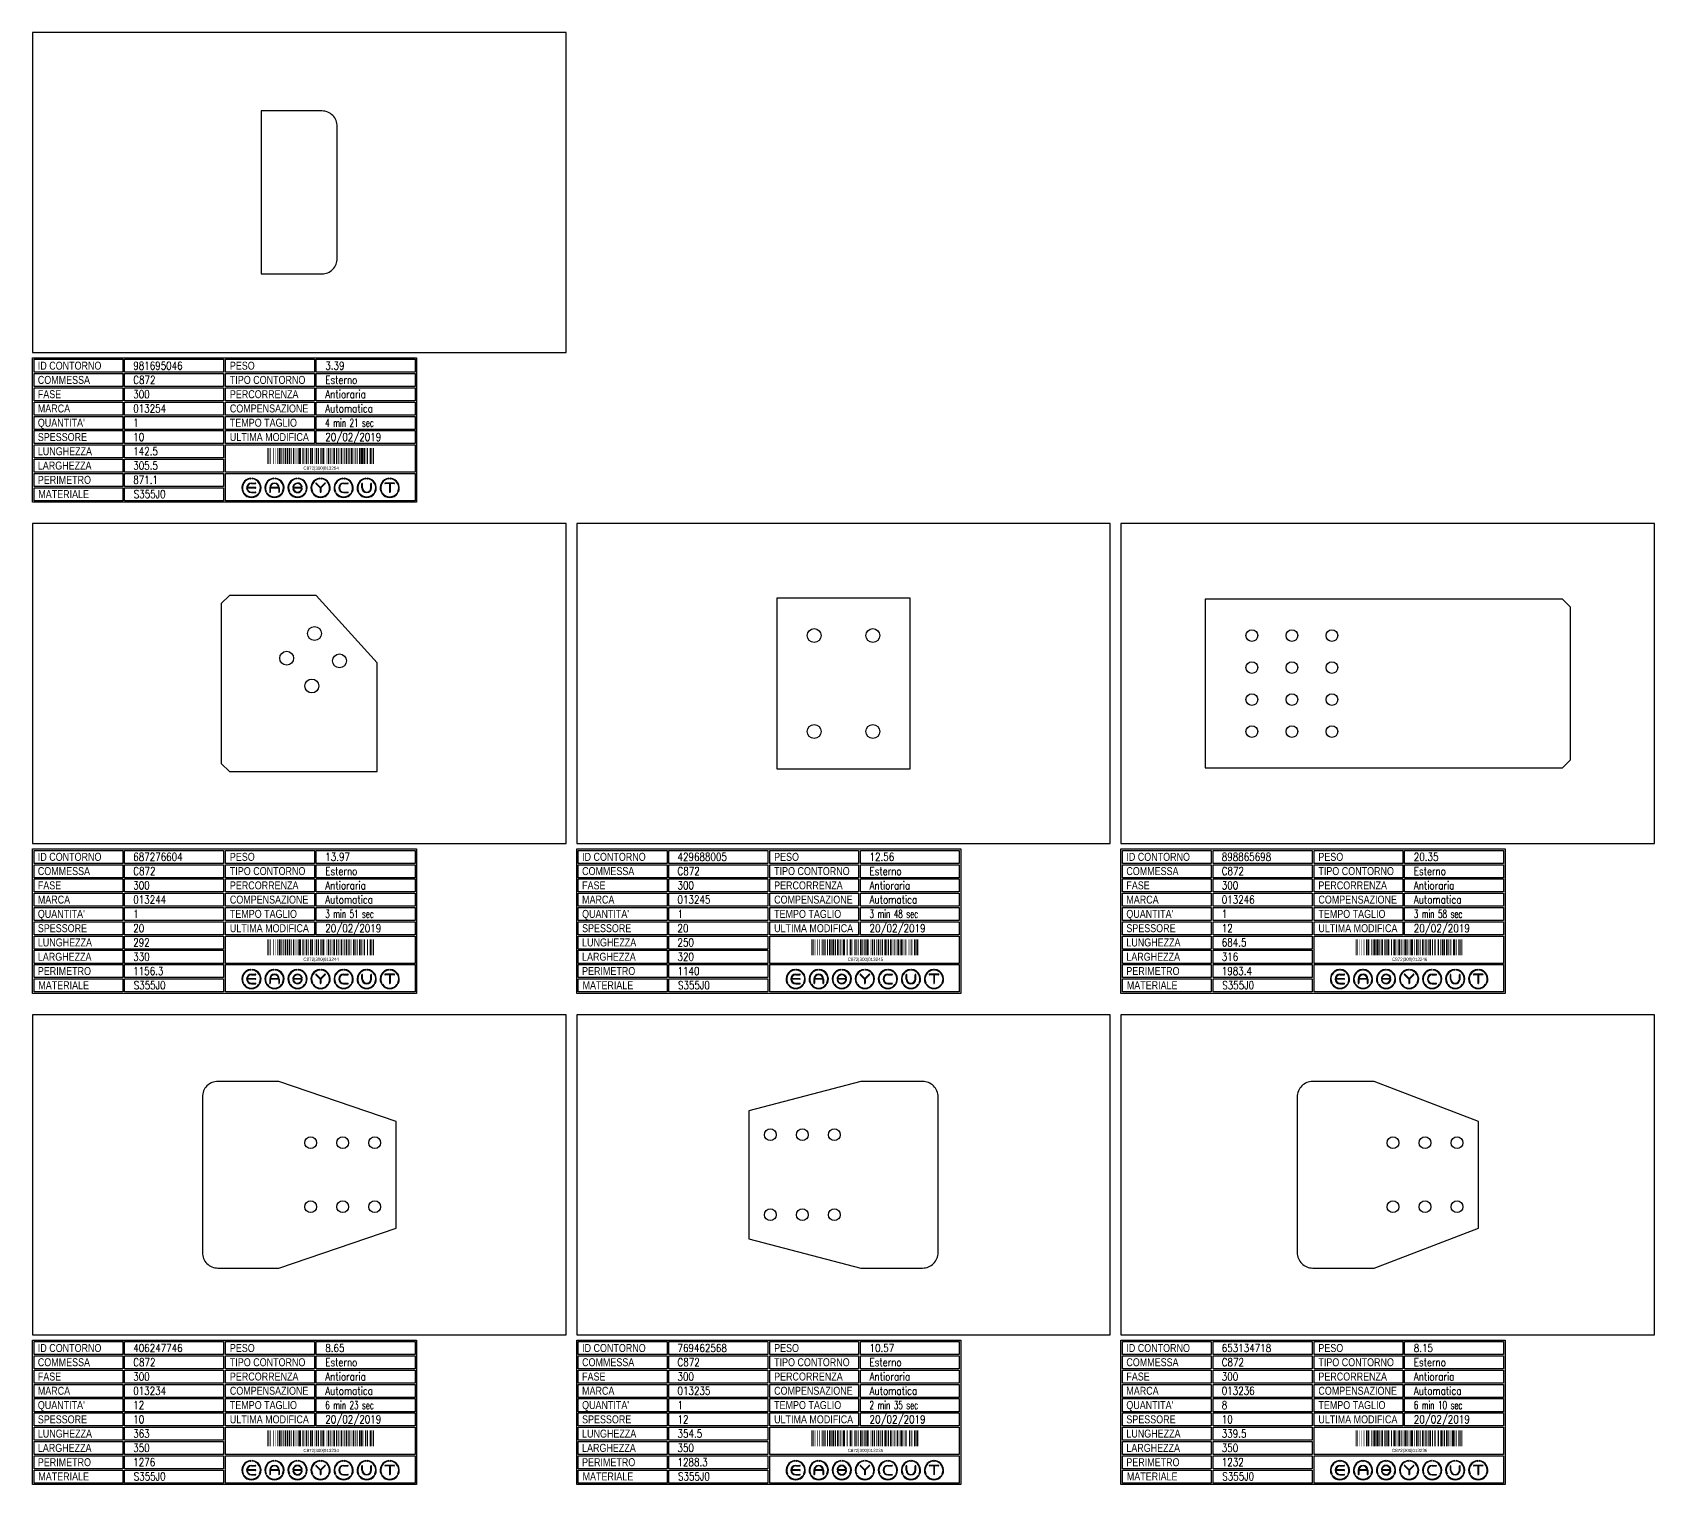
# Model space of a CAD drawing. Header units: millimetres. Extents: x 10000 to 55964, y 10000 to 31380.
# Drawn here: x 17140 to 20180, y 28657 to 31380 of the extents above; entities that cross this region are included whole.
import ezdxf
from ezdxf.enums import TextEntityAlignment as Align

# ---------------------------------------------------------------- set-up
doc = ezdxf.new("R2010")
doc.units = ezdxf.units.MM
doc.styles.add('EasyCutStyle', font='romans.shx', dxfattribs={"width": 0.8})
doc.styles.add('EasyCutStyle1', font='arial.ttf', dxfattribs={"width": 0.8})
doc.styles.get("Standard").update_dxf_attribs({"font": 'arial.ttf'})

# ---------------------------------------------------------------- blocks, each defined once
blk = doc.blocks.new('BlockShape01')
at = {"color": 253}
blk.add_lwpolyline([(0, 0), (720, 0), (720, -271), (0, -271)], close=True, dxfattribs=at)
at = {"color": 2}
for points in [[(3, -2.9), (169.3, -2.9), (169.3, -27.3), (3, -27.3)], [(3, -2.9), (169.3, -2.9), (169.3, -27.3), (3, -27.3)], [(3, -29.6), (169.3, -29.6), (169.3, -54), (3, -54)], [(361.9, -2.9), (528.3, -2.9), (528.3, -27.3), (361.9, -27.3)], [(361.9, -29.6), (528.3, -29.6), (528.3, -54), (361.9, -54)], [(3, -56.4), (169.3, -56.4), (169.3, -80.8), (3, -80.8)], [(361.9, -56.4), (528.3, -56.4), (528.3, -80.8), (361.9, -80.8)], [(3, -83.1), (169.3, -83.1), (169.3, -107.6), (3, -107.6)], [(361.9, -83.1), (528.3, -83.1), (528.3, -107.6), (361.9, -107.6)], [(3, -109.9), (169.3, -109.9), (169.3, -134.3), (3, -134.3)], [(361.9, -109.9), (528.3, -109.9), (528.3, -134.3), (361.9, -134.3)], [(3, -136.7), (169.3, -136.7), (169.3, -161.1), (3, -161.1)], [(361.9, -136.7), (528.3, -136.7), (528.3, -161.1), (361.9, -161.1)], [(3, -163.4), (169.3, -163.4), (169.3, -187.9), (3, -187.9)], [(3, -190.2), (169.3, -190.2), (169.3, -214.6), (3, -214.6)], [(3, -217), (169.3, -217), (169.3, -241.4), (3, -241.4)], [(3, -243.7), (169.3, -243.7), (169.3, -268.1), (3, -268.1)]]:
    blk.add_lwpolyline(points, close=True, dxfattribs=at)
at = {"color": 1}
for points in [[(172.7, -2.9), (358.1, -2.9), (358.1, -27.3), (172.7, -27.3)], [(172.7, -29.6), (358.1, -29.6), (358.1, -54), (172.7, -54)], [(531.6, -2.9), (717, -2.9), (717, -27.3), (531.6, -27.3)], [(531.6, -29.6), (717, -29.6), (717, -54), (531.6, -54)], [(172.7, -56.4), (358.1, -56.4), (358.1, -80.8), (172.7, -80.8)], [(531.6, -56.4), (717, -56.4), (717, -80.8), (531.6, -80.8)], [(172.7, -83.1), (358.1, -83.1), (358.1, -107.6), (172.7, -107.6)], [(531.6, -83.1), (717, -83.1), (717, -107.6), (531.6, -107.6)], [(172.7, -109.9), (358.1, -109.9), (358.1, -134.3), (172.7, -134.3)], [(531.6, -109.9), (717, -109.9), (717, -134.3), (531.6, -134.3)], [(172.7, -136.7), (358.1, -136.7), (358.1, -161.1), (172.7, -161.1)], [(531.6, -136.7), (717, -136.7), (717, -161.1), (531.6, -161.1)], [(172.7, -163.4), (358.1, -163.4), (358.1, -187.9), (172.7, -187.9)], [(361.9, -163.4), (717, -163.4), (717, -214.6), (361.9, -214.6)], [(172.7, -190.2), (358.1, -190.2), (358.1, -214.6), (172.7, -214.6)], [(172.7, -217), (358.1, -217), (358.1, -241.4), (172.7, -241.4)], [(361.9, -217), (717, -217), (717, -268.1), (361.9, -268.1)], [(172.7, -243.7), (358.1, -243.7), (358.1, -268.1), (172.7, -268.1)]]:
    blk.add_lwpolyline(points, close=True, dxfattribs=at)
at = {"color": 161, "style": 'EasyCutStyle1', "width": 0.8}
for s, p in [('ID CONTORNO', (10.1, -22.4)), ('PESO', (370, -22.4)), ('COMMESSA', (10.1, -49.1)), ('FASE', (10.1, -75.9)), ('TIPO CONTORNO', (370, -49.1)), ('PERCORRENZA', (370, -75.9)), ('MARCA', (10.1, -102.6)), ('COMPENSAZIONE', (370, -102.6)), ("QUANTITA'", (10.1, -129.4)), ('TEMPO TAGLIO', (370, -129.4)), ('SPESSORE', (10.1, -156.2)), ('ULTIMA MODIFICA', (370, -156.2)), ('LUNGHEZZA', (10.1, -182.9)), ('LARGHEZZA', (10.1, -209.7)), ('PERIMETRO', (10.1, -236.5)), ('MATERIALE', (11, -263.2))]:
    blk.add_text(s, height=15, dxfattribs=at).set_placement(p)
at = {"style": 'EasyCutStyle'}
for tag, p, width in [('IDSHAPE', (188.9, -22.4), 0.8), ('WEIGTHSHAPE', (548.8, -22.4), 0.8), ('ORDERSHAPE', (188.9, -49.1), 0.8), ('TYPESHAPE', (548.8, -49.1), 0.8), ('PHASESHAPE', (188.9, -75.9), 0.8), ('MKSHAPE', (188.9, -102.6), 0.8), ('JOUSHAPE', (548.8, -75.9), 0.8), ('COMPSHAPE', (548.8, -102.6), 0.8), ('QTASHAPE', (188.9, -129.4), 0.8), ('TIMECUTSHAPE', (548.8, -129.4), 0.65), ('TKSHAPE', (188.9, -156.2), 0.8), ('LASTMODIFYSHAPE', (548.8, -156.2), 0.8), ('LENGTHSHAPE', (188.9, -182.9), 0.8), ('HEIGHTSHAPE', (188.9, -209.7), 0.8), ('PERIMETERSHAPE', (188.9, -236.5), 0.8), ('MATSHAPE', (189.8, -263.2), 0.8)]:
    blk.add_attdef(tag, p, '', height=15, dxfattribs=dict(at, width=width))
blk = doc.blocks.new('Logo')
for color, points in [(140, [(-144.9, -7.2, -1), (-145.9, -7.6, -0.520567), (-131.2, 17.9, -1), (-131.1, 16.9, 0.520567)]), (256, [(-121.7, 0.5), (-137.5, 0.5, -0.394366), (-129.6, 7.9), (-121.7, 7.9, 1), (-121.7, 9), (-129.6, 9, 1), (-129.6, -9), (-121.7, -9, 1), (-121.7, -7.9), (-129.6, -7.9, -0.394366), (-137.5, -0.5), (-121.7, -0.5, 1)]), (140, [(-114.3, -7.2, 1), (-113.3, -7.6, 0.520567), (-128, 17.9, 0.916853), (-128.2, 16.9, 0.043377), (-128.1, 16.9, -0.520567)]), (140, [(-101.7, -7.2, -1), (-102.7, -7.6, -0.520567), (-88, 17.9, -1), (-87.9, 16.9, 0.520567)]), (140, [(-71.1, -7.2, 1), (-70.1, -7.6, 0.520567), (-84.8, 17.9, 1), (-84.9, 16.9, -0.520567)]), (140, [(-58.5, -7.2, -1), (-59.5, -7.6, -0.520567), (-44.8, 17.9, -1), (-44.7, 16.9, 0.520567)]), (256, [(-36.6, -0.5, -0.486114), (-35.5, -1.9, -0.776377), (-50.9, -2, 1), (-51.9, -2.3, 0.776377), (-34.5, -2.1, 0.486114), (-36.6, 0.5), (-49.8, 0.5, -0.486114), (-50.9, 1.9, -0.776377), (-35.5, 2, 1), (-34.5, 2.3, 0.776377), (-51.9, 2.1, 0.486114), (-49.8, -0.5)]), (140, [(-27.9, -7.2, 1), (-26.9, -7.6, 0.520567), (-41.6, 17.9, 1), (-41.7, 16.9, -0.520567)]), (140, [(-15.3, -7.2, -1), (-16.3, -7.6, -0.520567), (-1.6, 17.9, -1), (-1.5, 16.9, 0.520567)]), (256, [(0, 0.8), (-8.1, 8.8, 1), (-8.8, 8.1), (-0.5, -0.2), (-0.5, -7.9, 1), (0.5, -7.9), (0.5, -0.2), (8.8, 8.1, 1), (8.1, 8.8)]), (140, [(15.3, -7.2, 1), (16.3, -7.6, 0.520567), (1.6, 17.9, 1), (1.5, 16.9, -0.520567)]), (140, [(27.9, -7.2, -1), (26.9, -7.6, -0.520567), (41.6, 17.9, -1), (41.7, 16.9, 0.520567)]), (256, [(43.2, -9), (51.1, -9, 1), (51.1, -7.9), (43.2, -7.9, -1), (43.2, 7.9), (51.1, 7.9, 1), (51.1, 9), (43.2, 9, 1)]), (140, [(58.5, -7.2, 1), (59.5, -7.6, 0.520567), (44.8, 17.9, 1), (44.7, 16.9, -0.520567)]), (140, [(71.1, -7.2, -1), (70.1, -7.6, -0.520567), (84.8, 17.9, -1), (84.9, 16.9, 0.520567)]), (256, [(78.5, 0), (78.5, 7.9, 1), (77.4, 7.9), (77.4, 0, 1), (95.4, 0), (95.4, 7.9, 1), (94.3, 7.9), (94.3, 0, -1)]), (140, [(101.7, -7.2, 1), (102.7, -7.6, 0.520567), (88, 17.9, 1), (87.9, 16.9, -0.520567)]), (140, [(114.3, -7.2, -1), (113.3, -7.6, -0.520567), (128, 17.9, -1), (128.1, 16.9, 0.520567)]), (256, [(121.1, 9, 1), (121.1, 7.9), (129.1, 7.9), (129.1, -7.9, 1), (130.1, -7.9), (130.1, 7.9), (138.1, 7.9, 1), (138.1, 9)]), (140, [(144.9, -7.2, 1), (145.9, -7.6, 0.520567), (131.2, 17.9, 1), (131.1, 16.9, -0.520567)]), (140, [(-114.9, -10.3, 1), (-115.7, -9.7, -0.520567), (-143.5, -9.7, 1), (-144.3, -10.3, 0.520567)]), (140, [(-71.7, -10.3, 1), (-72.5, -9.7, -0.520567), (-100.3, -9.7, 1), (-101.1, -10.3, 0.520567)]), (140, [(-28.5, -10.3, 1), (-29.3, -9.7, -0.520567), (-57.1, -9.7, 1), (-57.9, -10.3, 0.520567)]), (140, [(14.7, -10.3, 1), (13.9, -9.7, -0.520567), (-13.9, -9.7, 1), (-14.7, -10.3, 0.520567)]), (140, [(57.9, -10.3, 1), (57.1, -9.7, -0.520567), (29.3, -9.7, 1), (28.5, -10.3, 0.520567)]), (140, [(101.1, -10.3, 1), (100.3, -9.7, -0.520567), (72.5, -9.7, 1), (71.7, -10.3, 0.520567)]), (140, [(144.3, -10.3, 1), (143.5, -9.7, -0.520567), (115.7, -9.7, 1), (114.9, -10.3, 0.520567)])]:
    blk.add_hatch(color=color).paths.add_polyline_path(points)
h = blk.add_hatch(color=256)
h.paths.add_polyline_path([(-78.5, -0.5), (-78.5, -7.9, 1), (-77.4, -7.9), (-77.4, 0, 1), (-95.4, 0), (-95.4, -7.9, 1), (-94.3, -7.9), (-94.3, -0.5)])
h.paths.add_polyline_path([(-94.3, 0.5, -0.933992), (-78.5, 0.5)], flags=16)
for p, q in [((-121.7, 0.5), (-137.5, 0.5)), ((-129.6, 9), (-121.7, 9)), ((-129.6, 7.9), (-121.7, 7.9)), ((-95.4, 0), (-95.4, -7.9)), ((-78.5, 0.5), (-94.3, 0.5)), ((-77.4, 0), (-77.4, -7.9)), ((-36.6, 0.5), (-49.8, 0.5)), ((-0.5, -0.2), (-8.8, 8.1)), ((0, 0.8), (-8.1, 8.8)), ((0, 0.8), (8.1, 8.8)), ((0.5, -0.2), (8.8, 8.1)), ((43.2, 9), (51.1, 9)), ((43.2, 7.9), (51.1, 7.9)), ((77.4, 0), (77.4, 7.9)), ((78.5, 0), (78.5, 7.9)), ((94.3, 0), (94.3, 7.9)), ((95.4, 0), (95.4, 7.9)), ((138.1, 9), (121.1, 9)), ((129.1, 7.9), (121.1, 7.9)), ((129.1, 7.9), (129.1, -7.9)), ((130.1, 7.9), (130.1, -7.9)), ((138.1, 7.9), (130.1, 7.9)), ((-121.7, -0.5), (-137.5, -0.5)), ((-129.6, -7.9), (-121.7, -7.9)), ((-129.6, -9), (-121.7, -9)), ((-94.3, -0.5), (-94.3, -7.9)), ((-78.5, -0.5), (-94.3, -0.5)), ((-78.5, -0.5), (-78.5, -7.9)), ((-36.6, -0.5), (-49.8, -0.5)), ((-0.5, -0.2), (-0.5, -7.9)), ((0.5, -0.2), (0.5, -7.9)), ((43.2, -7.9), (51.1, -7.9)), ((43.2, -9), (51.1, -9))]:
    blk.add_line(p, q)
at = {"color": 140}
for centre, radius, start, end in [((-129.6, 0), 18, 95, 205), ((-129.6, 0), 16.9, 95, 205), ((-131.1, 17.4), 0.54, 275, 95), ((-128.1, 17.4), 0.54, 85, 265), ((-129.6, 0), 16.9, 335, 85), ((-129.6, 0), 18, 335, 85), ((-86.4, 0), 18, 95, 205), ((-86.4, 0), 16.9, 95, 205), ((-87.9, 17.4), 0.54, 275, 95), ((-84.9, 17.4), 0.54, 85, 265), ((-86.4, 0), 16.9, 335, 85), ((-86.4, 0), 18, 335, 85), ((-43.2, 0), 18, 95, 205), ((-43.2, 0), 16.9, 95, 205), ((-44.7, 17.4), 0.54, 275, 95), ((-41.7, 17.4), 0.54, 85, 265), ((-43.2, 0), 16.9, 335, 85), ((-43.2, 0), 18, 335, 85), ((0, 0), 18, 95, 205), ((0, 0), 16.9, 95, 205), ((-1.5, 17.4), 0.54, 275, 95), ((1.5, 17.4), 0.54, 85, 265), ((0, 0), 16.9, 335, 85), ((0, 0), 18, 335, 85), ((43.2, 0), 18, 95, 205), ((43.2, 0), 16.9, 95, 205), ((41.7, 17.4), 0.54, 275, 95), ((44.7, 17.4), 0.54, 85, 265), ((43.2, 0), 16.9, 335, 85), ((43.2, 0), 18, 335, 85), ((86.4, 0), 18, 95, 205), ((86.4, 0), 16.9, 95, 205), ((84.9, 17.4), 0.54, 275, 95), ((87.9, 17.4), 0.54, 85, 265), ((86.4, 0), 16.9, 335, 85), ((86.4, 0), 18, 335, 85), ((129.6, 0), 18, 95, 205), ((129.6, 0), 16.9, 95, 205), ((128.1, 17.4), 0.54, 275, 95), ((131.1, 17.4), 0.54, 85, 265), ((129.6, 0), 16.9, 335, 85), ((129.6, 0), 18, 335, 85), ((-145.4, -7.4), 0.54, 205, 25), ((-143.9, -10), 0.54, 35, 215), ((-129.6, 0), 18, 215, 325), ((-129.6, 0), 16.9, 215, 325), ((-115.3, -10), 0.54, 325, 145), ((-113.8, -7.4), 0.54, 155, 335), ((-102.2, -7.4), 0.54, 205, 25), ((-100.7, -10), 0.54, 35, 215), ((-86.4, 0), 18, 215, 325), ((-86.4, 0), 16.9, 215, 325), ((-72.1, -10), 0.54, 325, 145), ((-70.6, -7.4), 0.54, 155, 335), ((-59, -7.4), 0.54, 205, 25), ((-57.5, -10), 0.54, 35, 215), ((-43.2, 0), 18, 215, 325), ((-43.2, 0), 16.9, 215, 325), ((-28.9, -10), 0.54, 325, 145), ((-27.4, -7.4), 0.54, 155, 335), ((-15.8, -7.4), 0.54, 205, 25), ((-14.3, -10), 0.54, 35, 215), ((0, 0), 18, 215, 325), ((0, 0), 16.9, 215, 325), ((14.3, -10), 0.54, 325, 145), ((15.8, -7.4), 0.54, 155, 335), ((27.4, -7.4), 0.54, 205, 25), ((28.9, -10), 0.54, 35, 215), ((43.2, 0), 18, 215, 325), ((43.2, 0), 16.9, 215, 325), ((57.5, -10), 0.54, 325, 145), ((59, -7.4), 0.54, 155, 335), ((70.6, -7.4), 0.54, 205, 25), ((72.1, -10), 0.54, 35, 215), ((86.4, 0), 18, 215, 325), ((86.4, 0), 16.9, 215, 325), ((100.7, -10), 0.54, 325, 145), ((102.2, -7.4), 0.54, 155, 335), ((113.8, -7.4), 0.54, 205, 25), ((115.3, -10), 0.54, 35, 215), ((129.6, 0), 18, 215, 325), ((129.6, 0), 16.9, 215, 325), ((143.9, -10), 0.54, 325, 145), ((145.4, -7.4), 0.54, 155, 335)]:
    blk.add_arc(centre, radius, start, end, dxfattribs=at)
for centre, radius, start, end in [((-129.6, 0), 9, 90, 270), ((-129.6, 0), 7.92, 90, 176.0904), ((-121.7, 8.5), 0.54, 270, 90), ((-121.7, 0), 0.54, 270, 90), ((-86.4, 0), 9, 0, 180), ((-86.4, 0), 7.92, 3.9096, 176.0904), ((-49.8, 1.6), 2.16, 166.2998, 270), ((-43.2, 0), 9, 15, 166.2998), ((-43.2, 0), 7.92, 15, 166.2998), ((-49.8, 1.6), 1.08, 166.2998, 270), ((-36.6, -1.6), 2.16, 346.2998, 90), ((-35, 2.2), 0.54, 195, 15), ((-8.5, 8.5), 0.54, 45, 225), ((8.5, 8.5), 0.54, 315, 135), ((43.2, 0), 9, 90, 270), ((43.2, 0), 7.92, 90, 270), ((51.1, 8.5), 0.54, 270, 90), ((77.9, 7.9), 0.54, 0, 180), ((86.4, 0), 9, 180, 0), ((86.4, 0), 7.92, 180, 0), ((94.9, 7.9), 0.54, 0, 180), ((121.1, 8.5), 0.54, 90, 270), ((138.1, 8.5), 0.54, 270, 90), ((-129.6, 0), 7.92, 183.9096, 270), ((-121.7, -8.5), 0.54, 270, 90), ((-94.9, -7.9), 0.54, 180, 0), ((-77.9, -7.9), 0.54, 180, 0), ((-51.4, -2.2), 0.54, 15, 195), ((-43.2, 0), 9, 195, 346.2998), ((-43.2, 0), 7.92, 195, 346.2998), ((-36.6, -1.6), 1.08, 346.2998, 90), ((0, -7.9), 0.54, 180, 0), ((51.1, -8.5), 0.54, 270, 90), ((129.6, -7.9), 0.54, 180, 0)]:
    blk.add_arc(centre, radius, start, end)
blk = doc.blocks.new('406247746_128', base_point=(221.5, -345))
at = {"linetype": 'Continuous'}
for points, const_width in [([(222.5, -345), (222.5, -315)], 2), ([(225, -345), (225, -315)], 1), ([(228, -345), (228, -315)], 1), ([(233, -345), (233, -315)], 1), ([(237, -345), (237, -315)], 1), ([(241.5, -345), (241.5, -315)], 2), ([(245, -345), (245, -315)], 3), ([(248, -345), (248, -315)], 1), ([(251.5, -345), (251.5, -315)], 2), ([(256, -345), (256, -315)], 3), ([(259.5, -345), (259.5, -315)], 2), ([(263, -345), (263, -315)], 3), ([(266.5, -345), (266.5, -315)], 2), ([(271, -345), (271, -315)], 3), ([(275, -345), (275, -315)], 1), ([(277, -345), (277, -315)], 1), ([(279, -345), (279, -315)], 1), ([(282.5, -345), (282.5, -315)], 4), ([(288.5, -345), (288.5, -315)], 2), ([(292, -345), (292, -315)], 1), ([(295, -345), (295, -315)], 3), ([(299, -345), (299, -315)], 1), ([(303, -345), (303, -315)], 3), ([(306.5, -345), (306.5, -315)], 2), ([(310, -345), (310, -315)], 1), ([(314, -345), (314, -315)], 3), ([(317.5, -345), (317.5, -315)], 2), ([(321, -345), (321, -315)], 1), ([(323, -345), (323, -315)], 1), ([(326.5, -345), (326.5, -315)], 4), ([(332, -345), (332, -315)], 1), ([(336, -345), (336, -315)], 3), ([(339.5, -345), (339.5, -315)], 2), ([(343, -345), (343, -315)], 1), ([(347, -345), (347, -315)], 3), ([(351.5, -345), (351.5, -315)], 2), ([(354.5, -345), (354.5, -315)], 2), ([(358, -345), (358, -315)], 1), ([(361, -345), (361, -315)], 3), ([(365.5, -345), (365.5, -315)], 2), ([(370, -345), (370, -315)], 3), ([(374, -345), (374, -315)], 1), ([(376.5, -345), (376.5, -315)], 2), ([(380, -345), (380, -315)], 1), ([(383, -345), (383, -315)], 3), ([(387.5, -345), (387.5, -315)], 2), ([(391, -345), (391, -315)], 1), ([(395, -345), (395, -315)], 3), ([(398.5, -345), (398.5, -315)], 2), ([(401, -345), (401, -315)], 1), ([(406, -345), (406, -315)], 3), ([(409.5, -345), (409.5, -315)], 2), ([(415, -345), (415, -315)], 3), ([(418, -345), (418, -315)], 1), ([(420.5, -345), (420.5, -315)], 2)]:
    blk.add_lwpolyline(points, dxfattribs=dict(at, const_width=const_width))
blk.add_text('C872|300|013234', height=6).set_placement((322.5, -355.5), align=Align.CENTER)
blk = doc.blocks.new('769462568_128', base_point=(217.25, -345))
at = {"linetype": 'Continuous'}
for points, const_width in [([(218.25, -345), (218.25, -315)], 2), ([(220.75, -345), (220.75, -315)], 1), ([(223.75, -345), (223.75, -315)], 1), ([(228.75, -345), (228.75, -315)], 1), ([(232.75, -345), (232.75, -315)], 1), ([(237.25, -345), (237.25, -315)], 2), ([(240.75, -345), (240.75, -315)], 3), ([(243.75, -345), (243.75, -315)], 1), ([(247.25, -345), (247.25, -315)], 2), ([(251.75, -345), (251.75, -315)], 3), ([(255.25, -345), (255.25, -315)], 2), ([(258.75, -345), (258.75, -315)], 3), ([(262.25, -345), (262.25, -315)], 2), ([(266.75, -345), (266.75, -315)], 3), ([(270.75, -345), (270.75, -315)], 1), ([(272.75, -345), (272.75, -315)], 1), ([(274.75, -345), (274.75, -315)], 1), ([(278.25, -345), (278.25, -315)], 4), ([(284.25, -345), (284.25, -315)], 2), ([(287.75, -345), (287.75, -315)], 1), ([(290.75, -345), (290.75, -315)], 3), ([(294.75, -345), (294.75, -315)], 1), ([(298.75, -345), (298.75, -315)], 3), ([(302.25, -345), (302.25, -315)], 2), ([(305.75, -345), (305.75, -315)], 1), ([(309.75, -345), (309.75, -315)], 3), ([(313.25, -345), (313.25, -315)], 2), ([(316.75, -345), (316.75, -315)], 1), ([(318.75, -345), (318.75, -315)], 1), ([(322.25, -345), (322.25, -315)], 4), ([(327.75, -345), (327.75, -315)], 1), ([(331.75, -345), (331.75, -315)], 3), ([(335.25, -345), (335.25, -315)], 2), ([(338.75, -345), (338.75, -315)], 1), ([(342.75, -345), (342.75, -315)], 3), ([(347.25, -345), (347.25, -315)], 2), ([(350.25, -345), (350.25, -315)], 2), ([(353.75, -345), (353.75, -315)], 1), ([(356.75, -345), (356.75, -315)], 3), ([(361.25, -345), (361.25, -315)], 2), ([(365.75, -345), (365.75, -315)], 3), ([(369.75, -345), (369.75, -315)], 1), ([(372.25, -345), (372.25, -315)], 2), ([(375.75, -345), (375.75, -315)], 1), ([(378.75, -345), (378.75, -315)], 3), ([(383.25, -345), (383.25, -315)], 2), ([(386.75, -345), (386.75, -315)], 3), ([(390.75, -345), (390.75, -315)], 1), ([(393.75, -345), (393.75, -315)], 1), ([(395.75, -345), (395.75, -315)], 1), ([(401.25, -345), (401.25, -315)], 2), ([(405.25, -345), (405.25, -315)], 2), ([(410.75, -345), (410.75, -315)], 3), ([(413.75, -345), (413.75, -315)], 1), ([(416.25, -345), (416.25, -315)], 2)]:
    blk.add_lwpolyline(points, dxfattribs=dict(at, const_width=const_width))
blk.add_text('C872|300|013235', height=6).set_placement((318.25, -355.5), align=Align.CENTER)
blk = doc.blocks.new('653134718_128', base_point=(209.75, -345))
at = {"linetype": 'Continuous'}
for points, const_width in [([(210.75, -345), (210.75, -315)], 2), ([(213.25, -345), (213.25, -315)], 1), ([(216.25, -345), (216.25, -315)], 1), ([(221.25, -345), (221.25, -315)], 1), ([(225.25, -345), (225.25, -315)], 1), ([(229.75, -345), (229.75, -315)], 2), ([(233.25, -345), (233.25, -315)], 3), ([(236.25, -345), (236.25, -315)], 1), ([(239.75, -345), (239.75, -315)], 2), ([(244.25, -345), (244.25, -315)], 3), ([(247.75, -345), (247.75, -315)], 2), ([(251.25, -345), (251.25, -315)], 3), ([(254.75, -345), (254.75, -315)], 2), ([(259.25, -345), (259.25, -315)], 3), ([(263.25, -345), (263.25, -315)], 1), ([(265.25, -345), (265.25, -315)], 1), ([(267.25, -345), (267.25, -315)], 1), ([(270.75, -345), (270.75, -315)], 4), ([(276.75, -345), (276.75, -315)], 2), ([(280.25, -345), (280.25, -315)], 1), ([(283.25, -345), (283.25, -315)], 3), ([(287.25, -345), (287.25, -315)], 1), ([(291.25, -345), (291.25, -315)], 3), ([(294.75, -345), (294.75, -315)], 2), ([(298.25, -345), (298.25, -315)], 1), ([(302.25, -345), (302.25, -315)], 3), ([(305.75, -345), (305.75, -315)], 2), ([(309.25, -345), (309.25, -315)], 1), ([(311.25, -345), (311.25, -315)], 1), ([(314.75, -345), (314.75, -315)], 4), ([(320.25, -345), (320.25, -315)], 1), ([(324.25, -345), (324.25, -315)], 3), ([(327.75, -345), (327.75, -315)], 2), ([(331.25, -345), (331.25, -315)], 1), ([(335.25, -345), (335.25, -315)], 3), ([(339.75, -345), (339.75, -315)], 2), ([(342.75, -345), (342.75, -315)], 2), ([(346.25, -345), (346.25, -315)], 1), ([(349.25, -345), (349.25, -315)], 3), ([(353.75, -345), (353.75, -315)], 2), ([(358.25, -345), (358.25, -315)], 3), ([(362.25, -345), (362.25, -315)], 1), ([(364.75, -345), (364.75, -315)], 2), ([(368.25, -345), (368.25, -315)], 1), ([(371.25, -345), (371.25, -315)], 3), ([(375.75, -345), (375.75, -315)], 2), ([(380.25, -345), (380.25, -315)], 3), ([(383.25, -345), (383.25, -315)], 1), ([(386.25, -345), (386.25, -315)], 1), ([(391.75, -345), (391.75, -315)], 4), ([(395.25, -345), (395.25, -315)], 1), ([(397.75, -345), (397.75, -315)], 2), ([(403.25, -345), (403.25, -315)], 3), ([(406.25, -345), (406.25, -315)], 1), ([(408.75, -345), (408.75, -315)], 2)]:
    blk.add_lwpolyline(points, dxfattribs=dict(at, const_width=const_width))
blk.add_text('C872|300|013236', height=6).set_placement((310.75, -355.5), align=Align.CENTER)
blk = doc.blocks.new('687276604_128', base_point=(186, -355))
at = {"linetype": 'Continuous'}
for points, const_width in [([(187, -355), (187, -325)], 2), ([(189.5, -355), (189.5, -325)], 1), ([(192.5, -355), (192.5, -325)], 1), ([(197.5, -355), (197.5, -325)], 1), ([(201.5, -355), (201.5, -325)], 1), ([(206, -355), (206, -325)], 2), ([(209.5, -355), (209.5, -325)], 3), ([(212.5, -355), (212.5, -325)], 1), ([(216, -355), (216, -325)], 2), ([(220.5, -355), (220.5, -325)], 3), ([(224, -355), (224, -325)], 2), ([(227.5, -355), (227.5, -325)], 3), ([(231, -355), (231, -325)], 2), ([(235.5, -355), (235.5, -325)], 3), ([(239.5, -355), (239.5, -325)], 1), ([(241.5, -355), (241.5, -325)], 1), ([(243.5, -355), (243.5, -325)], 1), ([(247, -355), (247, -325)], 4), ([(253, -355), (253, -325)], 2), ([(256.5, -355), (256.5, -325)], 1), ([(259.5, -355), (259.5, -325)], 3), ([(263.5, -355), (263.5, -325)], 1), ([(267.5, -355), (267.5, -325)], 3), ([(271, -355), (271, -325)], 2), ([(274.5, -355), (274.5, -325)], 1), ([(278.5, -355), (278.5, -325)], 3), ([(282, -355), (282, -325)], 2), ([(285.5, -355), (285.5, -325)], 1), ([(287.5, -355), (287.5, -325)], 1), ([(291, -355), (291, -325)], 4), ([(296.5, -355), (296.5, -325)], 1), ([(300.5, -355), (300.5, -325)], 3), ([(304, -355), (304, -325)], 2), ([(307.5, -355), (307.5, -325)], 1), ([(311.5, -355), (311.5, -325)], 3), ([(316, -355), (316, -325)], 2), ([(319, -355), (319, -325)], 2), ([(322.5, -355), (322.5, -325)], 1), ([(325.5, -355), (325.5, -325)], 3), ([(330, -355), (330, -325)], 2), ([(334.5, -355), (334.5, -325)], 3), ([(338.5, -355), (338.5, -325)], 1), ([(341, -355), (341, -325)], 2), ([(344.5, -355), (344.5, -325)], 1), ([(348.5, -355), (348.5, -325)], 3), ([(352, -355), (352, -325)], 2), ([(355.5, -355), (355.5, -325)], 1), ([(359.5, -355), (359.5, -325)], 3), ([(362.5, -355), (362.5, -325)], 1), ([(364.5, -355), (364.5, -325)], 1), ([(368, -355), (368, -325)], 2), ([(374, -355), (374, -325)], 2), ([(379.5, -355), (379.5, -325)], 3), ([(382.5, -355), (382.5, -325)], 1), ([(385, -355), (385, -325)], 2)]:
    blk.add_lwpolyline(points, dxfattribs=dict(at, const_width=const_width))
blk.add_text('C872|300|013244', height=6).set_placement((287, -365.5), align=Align.CENTER)
blk = doc.blocks.new('429688005_128', base_point=(165, -360))
at = {"linetype": 'Continuous'}
for points, const_width in [([(166, -360), (166, -330)], 2), ([(168.5, -360), (168.5, -330)], 1), ([(171.5, -360), (171.5, -330)], 1), ([(176.5, -360), (176.5, -330)], 1), ([(180.5, -360), (180.5, -330)], 1), ([(185, -360), (185, -330)], 2), ([(188.5, -360), (188.5, -330)], 3), ([(191.5, -360), (191.5, -330)], 1), ([(195, -360), (195, -330)], 2), ([(199.5, -360), (199.5, -330)], 3), ([(203, -360), (203, -330)], 2), ([(206.5, -360), (206.5, -330)], 3), ([(210, -360), (210, -330)], 2), ([(214.5, -360), (214.5, -330)], 3), ([(218.5, -360), (218.5, -330)], 1), ([(220.5, -360), (220.5, -330)], 1), ([(222.5, -360), (222.5, -330)], 1), ([(226, -360), (226, -330)], 4), ([(232, -360), (232, -330)], 2), ([(235.5, -360), (235.5, -330)], 1), ([(238.5, -360), (238.5, -330)], 3), ([(242.5, -360), (242.5, -330)], 1), ([(246.5, -360), (246.5, -330)], 3), ([(250, -360), (250, -330)], 2), ([(253.5, -360), (253.5, -330)], 1), ([(257.5, -360), (257.5, -330)], 3), ([(261, -360), (261, -330)], 2), ([(264.5, -360), (264.5, -330)], 1), ([(266.5, -360), (266.5, -330)], 1), ([(270, -360), (270, -330)], 4), ([(275.5, -360), (275.5, -330)], 1), ([(279.5, -360), (279.5, -330)], 3), ([(283, -360), (283, -330)], 2), ([(286.5, -360), (286.5, -330)], 1), ([(290.5, -360), (290.5, -330)], 3), ([(295, -360), (295, -330)], 2), ([(298, -360), (298, -330)], 2), ([(301.5, -360), (301.5, -330)], 1), ([(304.5, -360), (304.5, -330)], 3), ([(309, -360), (309, -330)], 2), ([(313.5, -360), (313.5, -330)], 3), ([(317.5, -360), (317.5, -330)], 1), ([(320, -360), (320, -330)], 2), ([(323.5, -360), (323.5, -330)], 1), ([(327.5, -360), (327.5, -330)], 3), ([(331, -360), (331, -330)], 2), ([(334.5, -360), (334.5, -330)], 3), ([(338.5, -360), (338.5, -330)], 1), ([(342, -360), (342, -330)], 2), ([(347.5, -360), (347.5, -330)], 1), ([(349.5, -360), (349.5, -330)], 1), ([(353, -360), (353, -330)], 2), ([(358.5, -360), (358.5, -330)], 3), ([(361.5, -360), (361.5, -330)], 1), ([(364, -360), (364, -330)], 2)]:
    blk.add_lwpolyline(points, dxfattribs=dict(at, const_width=const_width))
blk.add_text('C872|300|013245', height=6).set_placement((266, -370.5), align=Align.CENTER)
blk = doc.blocks.new('898865698_128', base_point=(382.25, -362))
at = {"linetype": 'Continuous'}
for points, const_width in [([(383.25, -362), (383.25, -332)], 2), ([(385.75, -362), (385.75, -332)], 1), ([(388.75, -362), (388.75, -332)], 1), ([(393.75, -362), (393.75, -332)], 1), ([(397.75, -362), (397.75, -332)], 1), ([(402.25, -362), (402.25, -332)], 2), ([(405.75, -362), (405.75, -332)], 3), ([(408.75, -362), (408.75, -332)], 1), ([(412.25, -362), (412.25, -332)], 2), ([(416.75, -362), (416.75, -332)], 3), ([(420.25, -362), (420.25, -332)], 2), ([(423.75, -362), (423.75, -332)], 3), ([(427.25, -362), (427.25, -332)], 2), ([(431.75, -362), (431.75, -332)], 3), ([(435.75, -362), (435.75, -332)], 1), ([(437.75, -362), (437.75, -332)], 1), ([(439.75, -362), (439.75, -332)], 1), ([(443.25, -362), (443.25, -332)], 4), ([(449.25, -362), (449.25, -332)], 2), ([(452.75, -362), (452.75, -332)], 1), ([(455.75, -362), (455.75, -332)], 3), ([(459.75, -362), (459.75, -332)], 1), ([(463.75, -362), (463.75, -332)], 3), ([(467.25, -362), (467.25, -332)], 2), ([(470.75, -362), (470.75, -332)], 1), ([(474.75, -362), (474.75, -332)], 3), ([(478.25, -362), (478.25, -332)], 2), ([(481.75, -362), (481.75, -332)], 1), ([(483.75, -362), (483.75, -332)], 1), ([(487.25, -362), (487.25, -332)], 4), ([(492.75, -362), (492.75, -332)], 1), ([(496.75, -362), (496.75, -332)], 3), ([(500.25, -362), (500.25, -332)], 2), ([(503.75, -362), (503.75, -332)], 1), ([(507.75, -362), (507.75, -332)], 3), ([(512.25, -362), (512.25, -332)], 2), ([(515.25, -362), (515.25, -332)], 2), ([(518.75, -362), (518.75, -332)], 1), ([(521.75, -362), (521.75, -332)], 3), ([(526.25, -362), (526.25, -332)], 2), ([(530.75, -362), (530.75, -332)], 3), ([(534.75, -362), (534.75, -332)], 1), ([(537.25, -362), (537.25, -332)], 2), ([(540.75, -362), (540.75, -332)], 1), ([(544.75, -362), (544.75, -332)], 3), ([(548.25, -362), (548.25, -332)], 2), ([(552.75, -362), (552.75, -332)], 3), ([(555.75, -362), (555.75, -332)], 1), ([(558.75, -362), (558.75, -332)], 1), ([(560.75, -362), (560.75, -332)], 1), ([(566.25, -362), (566.25, -332)], 4), ([(570.25, -362), (570.25, -332)], 2), ([(575.75, -362), (575.75, -332)], 3), ([(578.75, -362), (578.75, -332)], 1), ([(581.25, -362), (581.25, -332)], 2)]:
    blk.add_lwpolyline(points, dxfattribs=dict(at, const_width=const_width))
blk.add_text('C872|300|013246', height=6).set_placement((483.25, -372.5), align=Align.CENTER)
blk = doc.blocks.new('981695046_128', base_point=(111.25, -367.25))
at = {"linetype": 'Continuous'}
for points, const_width in [([(112.25, -367.25), (112.25, -337.25)], 2), ([(114.75, -367.25), (114.75, -337.25)], 1), ([(117.75, -367.25), (117.75, -337.25)], 1), ([(122.75, -367.25), (122.75, -337.25)], 1), ([(126.75, -367.25), (126.75, -337.25)], 1), ([(131.25, -367.25), (131.25, -337.25)], 2), ([(134.75, -367.25), (134.75, -337.25)], 3), ([(137.75, -367.25), (137.75, -337.25)], 1), ([(141.25, -367.25), (141.25, -337.25)], 2), ([(145.75, -367.25), (145.75, -337.25)], 3), ([(149.25, -367.25), (149.25, -337.25)], 2), ([(152.75, -367.25), (152.75, -337.25)], 3), ([(156.25, -367.25), (156.25, -337.25)], 2), ([(160.75, -367.25), (160.75, -337.25)], 3), ([(164.75, -367.25), (164.75, -337.25)], 1), ([(166.75, -367.25), (166.75, -337.25)], 1), ([(168.75, -367.25), (168.75, -337.25)], 1), ([(172.25, -367.25), (172.25, -337.25)], 4), ([(178.25, -367.25), (178.25, -337.25)], 2), ([(181.75, -367.25), (181.75, -337.25)], 1), ([(184.75, -367.25), (184.75, -337.25)], 3), ([(188.75, -367.25), (188.75, -337.25)], 1), ([(192.75, -367.25), (192.75, -337.25)], 3), ([(196.25, -367.25), (196.25, -337.25)], 2), ([(199.75, -367.25), (199.75, -337.25)], 1), ([(203.75, -367.25), (203.75, -337.25)], 3), ([(207.25, -367.25), (207.25, -337.25)], 2), ([(210.75, -367.25), (210.75, -337.25)], 1), ([(212.75, -367.25), (212.75, -337.25)], 1), ([(216.25, -367.25), (216.25, -337.25)], 4), ([(221.75, -367.25), (221.75, -337.25)], 1), ([(225.75, -367.25), (225.75, -337.25)], 3), ([(229.25, -367.25), (229.25, -337.25)], 2), ([(232.75, -367.25), (232.75, -337.25)], 1), ([(236.75, -367.25), (236.75, -337.25)], 3), ([(241.25, -367.25), (241.25, -337.25)], 2), ([(244.25, -367.25), (244.25, -337.25)], 2), ([(247.75, -367.25), (247.75, -337.25)], 1), ([(250.75, -367.25), (250.75, -337.25)], 3), ([(255.25, -367.25), (255.25, -337.25)], 2), ([(259.75, -367.25), (259.75, -337.25)], 3), ([(263.75, -367.25), (263.75, -337.25)], 1), ([(266.25, -367.25), (266.25, -337.25)], 2), ([(269.75, -367.25), (269.75, -337.25)], 3), ([(273.75, -367.25), (273.75, -337.25)], 1), ([(277.25, -367.25), (277.25, -337.25)], 2), ([(280.75, -367.25), (280.75, -337.25)], 1), ([(284.75, -367.25), (284.75, -337.25)], 3), ([(289.25, -367.25), (289.25, -337.25)], 4), ([(293.75, -367.25), (293.75, -337.25)], 3), ([(296.75, -367.25), (296.75, -337.25)], 1), ([(299.25, -367.25), (299.25, -337.25)], 2), ([(304.75, -367.25), (304.75, -337.25)], 3), ([(307.75, -367.25), (307.75, -337.25)], 1), ([(310.25, -367.25), (310.25, -337.25)], 2)]:
    blk.add_lwpolyline(points, dxfattribs=dict(at, const_width=const_width))
blk.add_text('C872|300|013254', height=6).set_placement((212.25, -377.75), align=Align.CENTER)

msp = doc.modelspace()

# ---------------------------------------------------------------- linework, layer by layer
for p, q in [((18140, 31380), (17140, 31380)), ((17140, 31380), (17140, 30780)), ((18140, 30780), (18140, 31380)), ((17140, 30780), (18140, 30780)), ((18140, 30459), (17140, 30459)), ((17140, 30459), (17140, 29859)), ((18140, 29859), (18140, 30459)), ((19160, 30459), (18160, 30459)), ((18160, 30459), (18160, 29859)), ((19160, 29859), (19160, 30459)), ((20180, 30459), (19180, 30459)), ((19180, 30459), (19180, 29859)), ((20180, 29859), (20180, 30459)), ((17140, 29859), (18140, 29859)), ((18160, 29859), (19160, 29859)), ((19180, 29859), (20180, 29859)), ((18140, 29538), (17140, 29538)), ((17140, 29538), (17140, 28938)), ((18140, 28938), (18140, 29538)), ((19160, 29538), (18160, 29538)), ((18160, 29538), (18160, 28938)), ((19160, 28938), (19160, 29538)), ((20180, 29538), (19180, 29538)), ((19180, 29538), (19180, 28938)), ((20180, 28938), (20180, 29538)), ((17140, 28938), (18140, 28938)), ((18160, 28938), (19160, 28938)), ((19180, 28938), (20180, 28938))]:
    msp.add_line(p, q)
at = {"color": 2}
for points in [[(17568.8, 30927.3), (17682.3, 30927.3, 0.414214), (17711.3, 30956.3), (17711.3, 31203.8, 0.414214), (17682.3, 31232.8), (17568.8, 31232.8)], [(17602, 29063), (17821.5, 29138), (17821.5, 29338), (17602, 29413), (17487.5, 29413, 0.414214), (17458.5, 29384), (17458.5, 29092, 0.414214), (17487.5, 29063)], [(18692.3, 29063), (18808.3, 29063, 0.414214), (18837.3, 29092), (18837.3, 29384, 0.414214), (18808.3, 29413), (18692.3, 29413), (18482.8, 29358), (18482.8, 29118)], [(19654.8, 29063), (19849.8, 29138), (19849.8, 29338), (19654.8, 29413), (19539.3, 29413, 0.414214), (19510.3, 29384), (19510.3, 29092, 0.414214), (19539.3, 29063)]]:
    msp.add_lwpolyline(points, format="xyb", close=True, dxfattribs=at)
for points in [[(17509, 29994), (17786, 29994), (17786, 30198), (17672, 30324), (17509, 30324), (17494, 30309), (17494, 30009)], [(18535, 29999), (18785, 29999), (18785, 30319), (18535, 30319)], [(19337.8, 30001), (20007.3, 30001), (20022.3, 30016), (20022.3, 30302), (20007.3, 30317), (19337.8, 30317)]]:
    msp.add_lwpolyline(points, close=True, dxfattribs=at)
at = {"color": 4}
for centre, radius in [((17668.5, 30253), 13), ((18605, 30249), 13), ((18715, 30249), 13), ((19425.3, 30249), 11), ((19500.3, 30249), 11), ((19575.3, 30249), 11), ((17616.5, 30206.5), 13), ((17715.5, 30201.5), 13), ((19425.3, 30189), 11), ((19500.3, 30189), 11), ((19575.3, 30189), 11), ((17663.5, 30154.5), 13), ((19425.3, 30129), 11), ((19500.3, 30129), 11), ((19575.3, 30129), 11), ((18605, 30069), 13), ((18715, 30069), 13), ((19425.3, 30069), 11), ((19500.3, 30069), 11), ((19575.3, 30069), 11), ((17661.5, 29298), 11), ((17721.5, 29298), 11), ((17781.5, 29298), 11), ((18522.8, 29313), 11), ((18582.8, 29313), 11), ((18642.8, 29313), 11), ((19689.8, 29298), 11), ((19749.8, 29298), 11), ((19809.8, 29298), 11), ((17661.5, 29178), 11), ((17721.5, 29178), 11), ((17781.5, 29178), 11), ((19689.8, 29178), 11), ((19749.8, 29178), 11), ((19809.8, 29178), 11), ((18522.8, 29163), 11), ((18582.8, 29163), 11), ((18642.8, 29163), 11)]:
    msp.add_circle(centre, radius, dxfattribs=at)

# ---------------------------------------------------------------- block references
for p, values in [((17140, 30770), {'IDSHAPE': '981695046', 'ORDERSHAPE': 'C872', 'PHASESHAPE': '300', 'MKSHAPE': '013254', 'TKSHAPE': '10', 'LENGTHSHAPE': '142.5', 'HEIGHTSHAPE': '305.5', 'MATSHAPE': 'S355J0', 'LASTMODIFYSHAPE': '20/02/2019', 'PERIMETERSHAPE': '871.1', 'WEIGTHSHAPE': '3.39', 'TYPESHAPE': 'Esterno', 'JOUSHAPE': 'Antioraria', 'COMPSHAPE': 'Automatica', 'TIMECUTSHAPE': '4 min 21 sec', 'QTASHAPE': '1'}), ((17140, 29849), {'IDSHAPE': '687276604', 'ORDERSHAPE': 'C872', 'PHASESHAPE': '300', 'MKSHAPE': '013244', 'TKSHAPE': '20', 'LENGTHSHAPE': '292', 'HEIGHTSHAPE': '330', 'MATSHAPE': 'S355J0', 'LASTMODIFYSHAPE': '20/02/2019', 'PERIMETERSHAPE': '1156.3', 'WEIGTHSHAPE': '13.97', 'TYPESHAPE': 'Esterno', 'JOUSHAPE': 'Antioraria', 'COMPSHAPE': 'Automatica', 'TIMECUTSHAPE': '3 min 51 sec', 'QTASHAPE': '1'}), ((18160, 29849), {'IDSHAPE': '429688005', 'ORDERSHAPE': 'C872', 'PHASESHAPE': '300', 'MKSHAPE': '013245', 'TKSHAPE': '20', 'LENGTHSHAPE': '250', 'HEIGHTSHAPE': '320', 'MATSHAPE': 'S355J0', 'LASTMODIFYSHAPE': '20/02/2019', 'PERIMETERSHAPE': '1140', 'WEIGTHSHAPE': '12.56', 'TYPESHAPE': 'Esterno', 'JOUSHAPE': 'Antioraria', 'COMPSHAPE': 'Automatica', 'TIMECUTSHAPE': '3 min 48 sec', 'QTASHAPE': '1'}), ((19180, 29849), {'IDSHAPE': '898865698', 'ORDERSHAPE': 'C872', 'PHASESHAPE': '300', 'MKSHAPE': '013246', 'TKSHAPE': '12', 'LENGTHSHAPE': '684.5', 'HEIGHTSHAPE': '316', 'MATSHAPE': 'S355J0', 'LASTMODIFYSHAPE': '20/02/2019', 'PERIMETERSHAPE': '1983.4', 'WEIGTHSHAPE': '20.35', 'TYPESHAPE': 'Esterno', 'JOUSHAPE': 'Antioraria', 'COMPSHAPE': 'Automatica', 'TIMECUTSHAPE': '3 min 58 sec', 'QTASHAPE': '1'}), ((17140, 28928), {'IDSHAPE': '406247746', 'ORDERSHAPE': 'C872', 'PHASESHAPE': '300', 'MKSHAPE': '013234', 'TKSHAPE': '10', 'LENGTHSHAPE': '363', 'HEIGHTSHAPE': '350', 'MATSHAPE': 'S355J0', 'LASTMODIFYSHAPE': '20/02/2019', 'PERIMETERSHAPE': '1276', 'WEIGTHSHAPE': '8.65', 'TYPESHAPE': 'Esterno', 'JOUSHAPE': 'Antioraria', 'COMPSHAPE': 'Automatica', 'TIMECUTSHAPE': '6 min 23 sec', 'QTASHAPE': '12'}), ((18160, 28928), {'IDSHAPE': '769462568', 'ORDERSHAPE': 'C872', 'PHASESHAPE': '300', 'MKSHAPE': '013235', 'TKSHAPE': '12', 'LENGTHSHAPE': '354.5', 'HEIGHTSHAPE': '350', 'MATSHAPE': 'S355J0', 'LASTMODIFYSHAPE': '20/02/2019', 'PERIMETERSHAPE': '1288.3', 'WEIGTHSHAPE': '10.57', 'TYPESHAPE': 'Esterno', 'JOUSHAPE': 'Antioraria', 'COMPSHAPE': 'Automatica', 'TIMECUTSHAPE': '2 min 35 sec', 'QTASHAPE': '1'}), ((19180, 28928), {'IDSHAPE': '653134718', 'ORDERSHAPE': 'C872', 'PHASESHAPE': '300', 'MKSHAPE': '013236', 'TKSHAPE': '10', 'LENGTHSHAPE': '339.5', 'HEIGHTSHAPE': '350', 'MATSHAPE': 'S355J0', 'LASTMODIFYSHAPE': '20/02/2019', 'PERIMETERSHAPE': '1232', 'WEIGTHSHAPE': '8.15', 'TYPESHAPE': 'Esterno', 'JOUSHAPE': 'Antioraria', 'COMPSHAPE': 'Automatica', 'TIMECUTSHAPE': '6 min 10 sec', 'QTASHAPE': '8'})]:
    msp.add_blockref('BlockShape01', p).add_auto_attribs(values)
for name, p in [('981695046_128', (17580, 30570.5)), ('Logo', (17680, 30526)), ('687276604_128', (17580, 29649.5)), ('429688005_128', (18600, 29649.5)), ('898865698_128', (19620, 29649.5)), ('Logo', (17680, 29605)), ('Logo', (18700, 29605)), ('Logo', (19720, 29605)), ('406247746_128', (17580, 28728.5)), ('769462568_128', (18600, 28728.5)), ('653134718_128', (19620, 28728.5)), ('Logo', (17680, 28684)), ('Logo', (18700, 28684)), ('Logo', (19720, 28684))]:
    msp.add_blockref(name, p)

doc.saveas('drawing.dxf')
